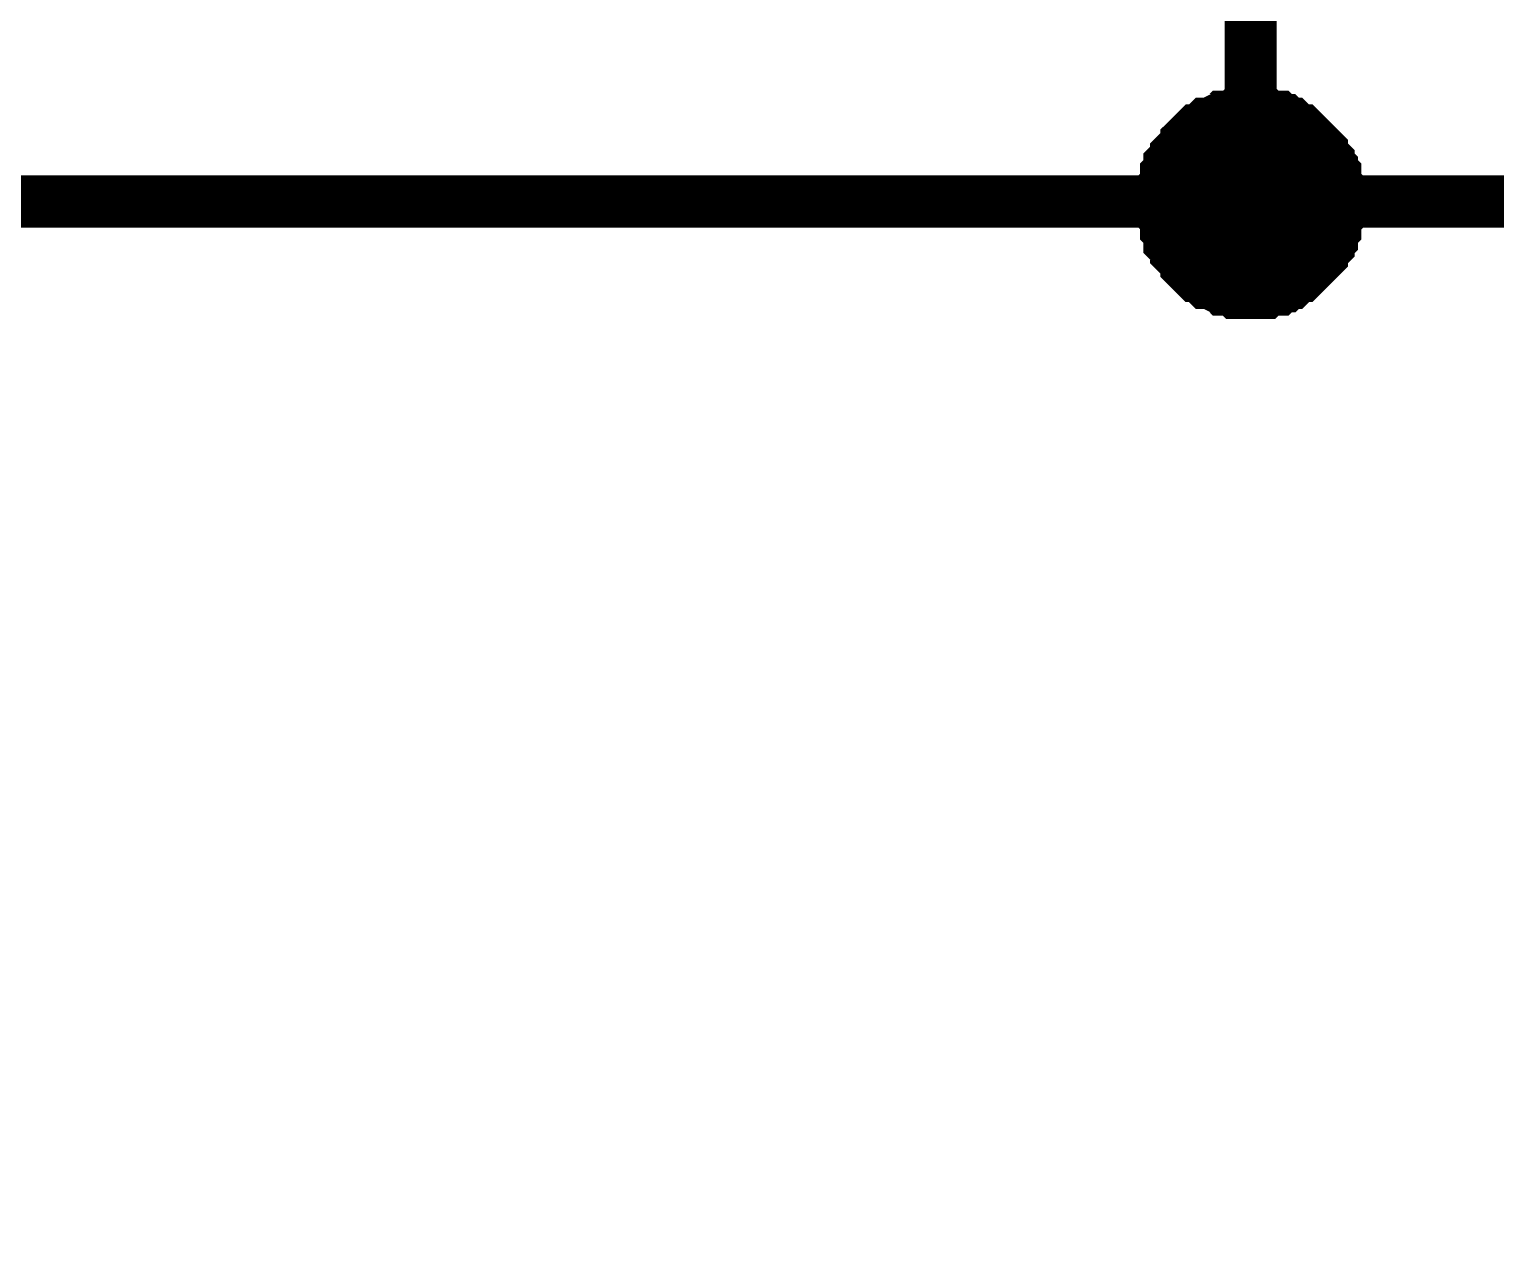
# Model space of a CAD drawing. Header units: millimetres. Extents: x 0 to 567, y 0 to 399.
# Drawn here: x 60.56 to 68.98, y 136.56 to 143.49 of the extents above; entities that cross this region are included whole.
import ezdxf

# ---------------------------------------------------------------- set-up
doc = ezdxf.new("R2010")
doc.units = ezdxf.units.MM
doc.layers.add('Sheet', color=255, linetype='Continuous')

msp = doc.modelspace()

# ---------------------------------------------------------------- linework, layer by layer
at = {"layer": 'Sheet'}
for points, const_width in [([(85.0603, 172.4817), (85.0603, 167.4814), (67.5736, 167.4814), (67.5736, 142.4993)], 0.2997), ([(67.0679, 142.4993), (67.0679, 142.5187), (67.0679, 142.5576), (67.0679, 142.5771), (67.0873, 142.5965), (67.0873, 142.616), (67.0873, 142.6549), (67.1068, 142.6744), (67.1068, 142.6938), (67.1068, 142.7133), (67.1262, 142.7327), (67.1457, 142.7522), (67.1457, 142.7716), (67.1651, 142.7911), (67.1846, 142.8106), (67.204, 142.83), (67.204, 142.8495), (67.2235, 142.8689), (67.2429, 142.8884), (67.2624, 142.9078), (67.2818, 142.9078), (67.3013, 142.9273), (67.3207, 142.9468), (67.3402, 142.9468), (67.3791, 142.9662), (67.3985, 142.9662), (67.418, 142.9857), (67.4374, 142.9857), (67.4763, 142.9857), (67.4958, 143.0051), (67.5152, 143.0051), (67.5541, 143.0051), (67.5736, 143.0051)], 0.2997), ([(67.0679, 142.4993), (67.0679, 142.5187), (67.0679, 142.5576), (67.0679, 142.5771), (67.0873, 142.5965), (67.0873, 142.616), (67.0873, 142.6549), (67.1068, 142.6744), (67.1068, 142.6938), (67.1068, 142.7133), (67.1262, 142.7327), (67.1457, 142.7522), (67.1457, 142.7716), (67.1651, 142.7911), (67.1846, 142.8106), (67.204, 142.83), (67.204, 142.8495), (67.2235, 142.8689), (67.2429, 142.8884), (67.2624, 142.9078), (67.2818, 142.9078), (67.3013, 142.9273), (67.3207, 142.9468), (67.3402, 142.9468), (67.3791, 142.9662), (67.3985, 142.9662), (67.418, 142.9857), (67.4374, 142.9857), (67.4763, 142.9857), (67.4958, 143.0051), (67.5152, 143.0051), (67.5541, 143.0051), (67.5736, 143.0051)], 0.2997), ([(67.0679, 142.4993), (67.0679, 142.5187), (67.0679, 142.5576), (67.0679, 142.5771), (67.0873, 142.5965), (67.0873, 142.616), (67.0873, 142.6549), (67.1068, 142.6744), (67.1068, 142.6938), (67.1068, 142.7133), (67.1262, 142.7327), (67.1457, 142.7522), (67.1457, 142.7716), (67.1651, 142.7911), (67.1846, 142.8106), (67.204, 142.83), (67.204, 142.8495), (67.2235, 142.8689), (67.2429, 142.8884), (67.2624, 142.9078), (67.2818, 142.9078), (67.3013, 142.9273), (67.3207, 142.9468), (67.3402, 142.9468), (67.3791, 142.9662), (67.3985, 142.9662), (67.418, 142.9857), (67.4374, 142.9857), (67.4763, 142.9857), (67.4958, 143.0051), (67.5152, 143.0051), (67.5541, 143.0051), (67.5736, 143.0051)], 0.2997), ([(67.0679, 142.4993), (67.0679, 142.5187), (67.0679, 142.5576), (67.0679, 142.5771), (67.0873, 142.5965), (67.0873, 142.616), (67.0873, 142.6549), (67.1068, 142.6744), (67.1068, 142.6938), (67.1068, 142.7133), (67.1262, 142.7327), (67.1457, 142.7522), (67.1457, 142.7716), (67.1651, 142.7911), (67.1846, 142.8106), (67.204, 142.83), (67.204, 142.8495), (67.2235, 142.8689), (67.2429, 142.8884), (67.2624, 142.9078), (67.2818, 142.9078), (67.3013, 142.9273), (67.3207, 142.9468), (67.3402, 142.9468), (67.3791, 142.9662), (67.3985, 142.9662), (67.418, 142.9857), (67.4374, 142.9857), (67.4763, 142.9857), (67.4958, 143.0051), (67.5152, 143.0051), (67.5541, 143.0051), (67.5736, 143.0051)], 0.2997), ([(67.5736, 143.0051), (67.5736, 143.0051)], 0.2997), ([(67.5736, 143.0051), (67.593, 143.0051), (67.6319, 143.0051), (67.6514, 143.0051), (67.6709, 142.9857), (67.6903, 142.9857), (67.7292, 142.9857), (67.7487, 142.9662), (67.7681, 142.9662), (67.7876, 142.9468), (67.807, 142.9468), (67.8265, 142.9273), (67.8459, 142.9078), (67.8654, 142.9078), (67.8848, 142.8884), (67.9043, 142.8689), (67.9237, 142.8495), (67.9432, 142.83), (67.9626, 142.8106), (67.9821, 142.7911), (67.9821, 142.7716), (68.0015, 142.7522), (68.021, 142.7327), (68.021, 142.7133), (68.0404, 142.6938), (68.0404, 142.6744), (68.0599, 142.6549), (68.0599, 142.616), (68.0599, 142.5965), (68.0793, 142.5771), (68.0793, 142.5576), (68.0793, 142.5187), (68.0793, 142.4993)], 0.2997), ([(67.5736, 143.0051), (67.5736, 143.0051)], 0.2997), ([(67.5736, 143.0051), (67.593, 143.0051), (67.6319, 143.0051), (67.6514, 143.0051), (67.6709, 142.9857), (67.6903, 142.9857), (67.7292, 142.9857), (67.7487, 142.9662), (67.7681, 142.9662), (67.7876, 142.9468), (67.807, 142.9468), (67.8265, 142.9273), (67.8459, 142.9078), (67.8654, 142.9078), (67.8848, 142.8884), (67.9043, 142.8689), (67.9237, 142.8495), (67.9432, 142.83), (67.9626, 142.8106), (67.9821, 142.7911), (67.9821, 142.7716), (68.0015, 142.7522), (68.021, 142.7327), (68.021, 142.7133), (68.0404, 142.6938), (68.0404, 142.6744), (68.0599, 142.6549), (68.0599, 142.616), (68.0599, 142.5965), (68.0793, 142.5771), (68.0793, 142.5576), (68.0793, 142.5187), (68.0793, 142.4993)], 0.2997), ([(67.5736, 143.0051), (67.5736, 143.0051)], 0.2997), ([(67.5736, 143.0051), (67.593, 143.0051), (67.6319, 143.0051), (67.6514, 143.0051), (67.6709, 142.9857), (67.6903, 142.9857), (67.7292, 142.9857), (67.7487, 142.9662), (67.7681, 142.9662), (67.7876, 142.9468), (67.807, 142.9468), (67.8265, 142.9273), (67.8459, 142.9078), (67.8654, 142.9078), (67.8848, 142.8884), (67.9043, 142.8689), (67.9237, 142.8495), (67.9432, 142.83), (67.9626, 142.8106), (67.9821, 142.7911), (67.9821, 142.7716), (68.0015, 142.7522), (68.021, 142.7327), (68.021, 142.7133), (68.0404, 142.6938), (68.0404, 142.6744), (68.0599, 142.6549), (68.0599, 142.616), (68.0599, 142.5965), (68.0793, 142.5771), (68.0793, 142.5576), (68.0793, 142.5187), (68.0793, 142.4993)], 0.2997), ([(67.5736, 143.0051), (67.5736, 143.0051)], 0.2997), ([(67.5736, 143.0051), (67.593, 143.0051), (67.6319, 143.0051), (67.6514, 143.0051), (67.6709, 142.9857), (67.6903, 142.9857), (67.7292, 142.9857), (67.7487, 142.9662), (67.7681, 142.9662), (67.7876, 142.9468), (67.807, 142.9468), (67.8265, 142.9273), (67.8459, 142.9078), (67.8654, 142.9078), (67.8848, 142.8884), (67.9043, 142.8689), (67.9237, 142.8495), (67.9432, 142.83), (67.9626, 142.8106), (67.9821, 142.7911), (67.9821, 142.7716), (68.0015, 142.7522), (68.021, 142.7327), (68.021, 142.7133), (68.0404, 142.6938), (68.0404, 142.6744), (68.0599, 142.6549), (68.0599, 142.616), (68.0599, 142.5965), (68.0793, 142.5771), (68.0793, 142.5576), (68.0793, 142.5187), (68.0793, 142.4993)], 0.2997), ([(67.0679, 142.4993), (67.0679, 142.5187), (67.0679, 142.5576), (67.0679, 142.5771), (67.0873, 142.5965), (67.0873, 142.616), (67.0873, 142.6549), (67.1068, 142.6744), (67.1068, 142.6938), (67.1068, 142.7133), (67.1262, 142.7327), (67.1457, 142.7522), (67.1457, 142.7716), (67.1651, 142.7911), (67.1846, 142.8106), (67.204, 142.83), (67.204, 142.8495), (67.2235, 142.8689), (67.2429, 142.8884), (67.2624, 142.9078), (67.2818, 142.9078), (67.3013, 142.9273), (67.3207, 142.9468), (67.3402, 142.9468), (67.3791, 142.9662), (67.3985, 142.9662), (67.418, 142.9857), (67.4374, 142.9857), (67.4763, 142.9857), (67.4958, 143.0051), (67.5152, 143.0051), (67.5541, 143.0051), (67.5736, 143.0051)], 0.0991), ([(67.0679, 142.4993), (67.0679, 142.5187), (67.0679, 142.5576), (67.0679, 142.5771), (67.0873, 142.5965), (67.0873, 142.616), (67.0873, 142.6549), (67.1068, 142.6744), (67.1068, 142.6938), (67.1068, 142.7133), (67.1262, 142.7327), (67.1457, 142.7522), (67.1457, 142.7716), (67.1651, 142.7911), (67.1846, 142.8106), (67.204, 142.83), (67.204, 142.8495), (67.2235, 142.8689), (67.2429, 142.8884), (67.2624, 142.9078), (67.2818, 142.9078), (67.3013, 142.9273), (67.3207, 142.9468), (67.3402, 142.9468), (67.3791, 142.9662), (67.3985, 142.9662), (67.418, 142.9857), (67.4374, 142.9857), (67.4763, 142.9857), (67.4958, 143.0051), (67.5152, 143.0051), (67.5541, 143.0051), (67.5736, 143.0051)], 0.0991), ([(67.0679, 142.4993), (67.0679, 142.5187), (67.0679, 142.5576), (67.0679, 142.5771), (67.0873, 142.5965), (67.0873, 142.616), (67.0873, 142.6549), (67.1068, 142.6744), (67.1068, 142.6938), (67.1068, 142.7133), (67.1262, 142.7327), (67.1457, 142.7522), (67.1457, 142.7716), (67.1651, 142.7911), (67.1846, 142.8106), (67.204, 142.83), (67.204, 142.8495), (67.2235, 142.8689), (67.2429, 142.8884), (67.2624, 142.9078), (67.2818, 142.9078), (67.3013, 142.9273), (67.3207, 142.9468), (67.3402, 142.9468), (67.3791, 142.9662), (67.3985, 142.9662), (67.418, 142.9857), (67.4374, 142.9857), (67.4763, 142.9857), (67.4958, 143.0051), (67.5152, 143.0051), (67.5541, 143.0051), (67.5736, 143.0051)], 0.0991), ([(67.0679, 142.4993), (67.0679, 142.5187), (67.0679, 142.5576), (67.0679, 142.5771), (67.0873, 142.5965), (67.0873, 142.616), (67.0873, 142.6549), (67.1068, 142.6744), (67.1068, 142.6938), (67.1068, 142.7133), (67.1262, 142.7327), (67.1457, 142.7522), (67.1457, 142.7716), (67.1651, 142.7911), (67.1846, 142.8106), (67.204, 142.83), (67.204, 142.8495), (67.2235, 142.8689), (67.2429, 142.8884), (67.2624, 142.9078), (67.2818, 142.9078), (67.3013, 142.9273), (67.3207, 142.9468), (67.3402, 142.9468), (67.3791, 142.9662), (67.3985, 142.9662), (67.418, 142.9857), (67.4374, 142.9857), (67.4763, 142.9857), (67.4958, 143.0051), (67.5152, 143.0051), (67.5541, 143.0051), (67.5736, 143.0051)], 0.0991), ([(67.5736, 143.0051), (67.5736, 143.0051)], 0.0991), ([(67.5736, 143.0051), (67.593, 143.0051), (67.6319, 143.0051), (67.6514, 143.0051), (67.6709, 142.9857), (67.6903, 142.9857), (67.7292, 142.9857), (67.7487, 142.9662), (67.7681, 142.9662), (67.7876, 142.9468), (67.807, 142.9468), (67.8265, 142.9273), (67.8459, 142.9078), (67.8654, 142.9078), (67.8848, 142.8884), (67.9043, 142.8689), (67.9237, 142.8495), (67.9432, 142.83), (67.9626, 142.8106), (67.9821, 142.7911), (67.9821, 142.7716), (68.0015, 142.7522), (68.021, 142.7327), (68.021, 142.7133), (68.0404, 142.6938), (68.0404, 142.6744), (68.0599, 142.6549), (68.0599, 142.616), (68.0599, 142.5965), (68.0793, 142.5771), (68.0793, 142.5576), (68.0793, 142.5187), (68.0793, 142.4993)], 0.0991), ([(67.5736, 143.0051), (67.5736, 143.0051)], 0.0991), ([(67.5736, 143.0051), (67.593, 143.0051), (67.6319, 143.0051), (67.6514, 143.0051), (67.6709, 142.9857), (67.6903, 142.9857), (67.7292, 142.9857), (67.7487, 142.9662), (67.7681, 142.9662), (67.7876, 142.9468), (67.807, 142.9468), (67.8265, 142.9273), (67.8459, 142.9078), (67.8654, 142.9078), (67.8848, 142.8884), (67.9043, 142.8689), (67.9237, 142.8495), (67.9432, 142.83), (67.9626, 142.8106), (67.9821, 142.7911), (67.9821, 142.7716), (68.0015, 142.7522), (68.021, 142.7327), (68.021, 142.7133), (68.0404, 142.6938), (68.0404, 142.6744), (68.0599, 142.6549), (68.0599, 142.616), (68.0599, 142.5965), (68.0793, 142.5771), (68.0793, 142.5576), (68.0793, 142.5187), (68.0793, 142.4993)], 0.0991), ([(67.5736, 143.0051), (67.5736, 143.0051)], 0.0991), ([(67.5736, 143.0051), (67.593, 143.0051), (67.6319, 143.0051), (67.6514, 143.0051), (67.6709, 142.9857), (67.6903, 142.9857), (67.7292, 142.9857), (67.7487, 142.9662), (67.7681, 142.9662), (67.7876, 142.9468), (67.807, 142.9468), (67.8265, 142.9273), (67.8459, 142.9078), (67.8654, 142.9078), (67.8848, 142.8884), (67.9043, 142.8689), (67.9237, 142.8495), (67.9432, 142.83), (67.9626, 142.8106), (67.9821, 142.7911), (67.9821, 142.7716), (68.0015, 142.7522), (68.021, 142.7327), (68.021, 142.7133), (68.0404, 142.6938), (68.0404, 142.6744), (68.0599, 142.6549), (68.0599, 142.616), (68.0599, 142.5965), (68.0793, 142.5771), (68.0793, 142.5576), (68.0793, 142.5187), (68.0793, 142.4993)], 0.0991), ([(67.5736, 143.0051), (67.5736, 143.0051)], 0.0991), ([(67.5736, 143.0051), (67.593, 143.0051), (67.6319, 143.0051), (67.6514, 143.0051), (67.6709, 142.9857), (67.6903, 142.9857), (67.7292, 142.9857), (67.7487, 142.9662), (67.7681, 142.9662), (67.7876, 142.9468), (67.807, 142.9468), (67.8265, 142.9273), (67.8459, 142.9078), (67.8654, 142.9078), (67.8848, 142.8884), (67.9043, 142.8689), (67.9237, 142.8495), (67.9432, 142.83), (67.9626, 142.8106), (67.9821, 142.7911), (67.9821, 142.7716), (68.0015, 142.7522), (68.021, 142.7327), (68.021, 142.7133), (68.0404, 142.6938), (68.0404, 142.6744), (68.0599, 142.6549), (68.0599, 142.616), (68.0599, 142.5965), (68.0793, 142.5771), (68.0793, 142.5576), (68.0793, 142.5187), (68.0793, 142.4993)], 0.0991), ([(57.5757, 142.4993), (62.5746, 142.4993)], 0.2997), ([(62.5746, 142.4993), (67.5736, 142.4993), (70.0634, 142.4993), (70.0634, 137.4989), (70.0634, 132.4986), (85.0603, 132.4986)], 0.2997), ([(67.5736, 141.9739), (67.5541, 141.9739), (67.5152, 141.9739), (67.4958, 141.9739), (67.4763, 141.9934), (67.4374, 141.9934), (67.418, 141.9934), (67.3985, 142.0128), (67.3791, 142.0128), (67.3402, 142.0323), (67.3207, 142.0323), (67.3013, 142.0518), (67.2818, 142.0712), (67.2624, 142.0712), (67.2429, 142.0907), (67.2235, 142.1101), (67.204, 142.1296), (67.204, 142.149), (67.1846, 142.1685), (67.1651, 142.188), (67.1457, 142.2074), (67.1457, 142.2269), (67.1262, 142.2463), (67.1068, 142.2658), (67.1068, 142.2852), (67.1068, 142.3241), (67.0873, 142.3436), (67.0873, 142.3631), (67.0873, 142.402), (67.0679, 142.4214), (67.0679, 142.4409), (67.0679, 142.4798), (67.0679, 142.4993)], 0.2997), ([(67.0679, 142.4993), (67.0679, 142.4993)], 0.2997), ([(67.5736, 141.9739), (67.5541, 141.9739), (67.5152, 141.9739), (67.4958, 141.9739), (67.4763, 141.9934), (67.4374, 141.9934), (67.418, 141.9934), (67.3985, 142.0128), (67.3791, 142.0128), (67.3402, 142.0323), (67.3207, 142.0323), (67.3013, 142.0518), (67.2818, 142.0712), (67.2624, 142.0712), (67.2429, 142.0907), (67.2235, 142.1101), (67.204, 142.1296), (67.204, 142.149), (67.1846, 142.1685), (67.1651, 142.188), (67.1457, 142.2074), (67.1457, 142.2269), (67.1262, 142.2463), (67.1068, 142.2658), (67.1068, 142.2852), (67.1068, 142.3241), (67.0873, 142.3436), (67.0873, 142.3631), (67.0873, 142.402), (67.0679, 142.4214), (67.0679, 142.4409), (67.0679, 142.4798), (67.0679, 142.4993)], 0.2997), ([(67.0679, 142.4993), (67.0679, 142.4993)], 0.2997), ([(67.5736, 141.9739), (67.5541, 141.9739), (67.5152, 141.9739), (67.4958, 141.9739), (67.4763, 141.9934), (67.4374, 141.9934), (67.418, 141.9934), (67.3985, 142.0128), (67.3791, 142.0128), (67.3402, 142.0323), (67.3207, 142.0323), (67.3013, 142.0518), (67.2818, 142.0712), (67.2624, 142.0712), (67.2429, 142.0907), (67.2235, 142.1101), (67.204, 142.1296), (67.204, 142.149), (67.1846, 142.1685), (67.1651, 142.188), (67.1457, 142.2074), (67.1457, 142.2269), (67.1262, 142.2463), (67.1068, 142.2658), (67.1068, 142.2852), (67.1068, 142.3241), (67.0873, 142.3436), (67.0873, 142.3631), (67.0873, 142.402), (67.0679, 142.4214), (67.0679, 142.4409), (67.0679, 142.4798), (67.0679, 142.4993)], 0.2997), ([(67.0679, 142.4993), (67.0679, 142.4993)], 0.2997), ([(67.5736, 141.9739), (67.5541, 141.9739), (67.5152, 141.9739), (67.4958, 141.9739), (67.4763, 141.9934), (67.4374, 141.9934), (67.418, 141.9934), (67.3985, 142.0128), (67.3791, 142.0128), (67.3402, 142.0323), (67.3207, 142.0323), (67.3013, 142.0518), (67.2818, 142.0712), (67.2624, 142.0712), (67.2429, 142.0907), (67.2235, 142.1101), (67.204, 142.1296), (67.204, 142.149), (67.1846, 142.1685), (67.1651, 142.188), (67.1457, 142.2074), (67.1457, 142.2269), (67.1262, 142.2463), (67.1068, 142.2658), (67.1068, 142.2852), (67.1068, 142.3241), (67.0873, 142.3436), (67.0873, 142.3631), (67.0873, 142.402), (67.0679, 142.4214), (67.0679, 142.4409), (67.0679, 142.4798), (67.0679, 142.4993)], 0.2997), ([(67.0679, 142.4993), (67.0679, 142.4993)], 0.2997), ([(68.0793, 142.4993), (68.0793, 142.4798), (68.0793, 142.4409), (68.0793, 142.4214), (68.0599, 142.402), (68.0599, 142.3631), (68.0599, 142.3436), (68.0404, 142.3241), (68.0404, 142.2852), (68.021, 142.2658), (68.021, 142.2463), (68.0015, 142.2269), (67.9821, 142.2074), (67.9821, 142.188), (67.9626, 142.1685), (67.9432, 142.149), (67.9237, 142.1296), (67.9043, 142.1101), (67.8848, 142.0907), (67.8654, 142.0712), (67.8459, 142.0712), (67.8265, 142.0518), (67.807, 142.0323), (67.7876, 142.0323), (67.7681, 142.0128), (67.7487, 142.0128), (67.7292, 141.9934), (67.6903, 141.9934), (67.6709, 141.9934), (67.6514, 141.9739), (67.6319, 141.9739), (67.593, 141.9739), (67.5736, 141.9739)], 0.2997), ([(68.0793, 142.4993), (68.0793, 142.4798), (68.0793, 142.4409), (68.0793, 142.4214), (68.0599, 142.402), (68.0599, 142.3631), (68.0599, 142.3436), (68.0404, 142.3241), (68.0404, 142.2852), (68.021, 142.2658), (68.021, 142.2463), (68.0015, 142.2269), (67.9821, 142.2074), (67.9821, 142.188), (67.9626, 142.1685), (67.9432, 142.149), (67.9237, 142.1296), (67.9043, 142.1101), (67.8848, 142.0907), (67.8654, 142.0712), (67.8459, 142.0712), (67.8265, 142.0518), (67.807, 142.0323), (67.7876, 142.0323), (67.7681, 142.0128), (67.7487, 142.0128), (67.7292, 141.9934), (67.6903, 141.9934), (67.6709, 141.9934), (67.6514, 141.9739), (67.6319, 141.9739), (67.593, 141.9739), (67.5736, 141.9739)], 0.2997), ([(68.0793, 142.4993), (68.0793, 142.4798), (68.0793, 142.4409), (68.0793, 142.4214), (68.0599, 142.402), (68.0599, 142.3631), (68.0599, 142.3436), (68.0404, 142.3241), (68.0404, 142.2852), (68.021, 142.2658), (68.021, 142.2463), (68.0015, 142.2269), (67.9821, 142.2074), (67.9821, 142.188), (67.9626, 142.1685), (67.9432, 142.149), (67.9237, 142.1296), (67.9043, 142.1101), (67.8848, 142.0907), (67.8654, 142.0712), (67.8459, 142.0712), (67.8265, 142.0518), (67.807, 142.0323), (67.7876, 142.0323), (67.7681, 142.0128), (67.7487, 142.0128), (67.7292, 141.9934), (67.6903, 141.9934), (67.6709, 141.9934), (67.6514, 141.9739), (67.6319, 141.9739), (67.593, 141.9739), (67.5736, 141.9739)], 0.2997), ([(68.0793, 142.4993), (68.0793, 142.4798), (68.0793, 142.4409), (68.0793, 142.4214), (68.0599, 142.402), (68.0599, 142.3631), (68.0599, 142.3436), (68.0404, 142.3241), (68.0404, 142.2852), (68.021, 142.2658), (68.021, 142.2463), (68.0015, 142.2269), (67.9821, 142.2074), (67.9821, 142.188), (67.9626, 142.1685), (67.9432, 142.149), (67.9237, 142.1296), (67.9043, 142.1101), (67.8848, 142.0907), (67.8654, 142.0712), (67.8459, 142.0712), (67.8265, 142.0518), (67.807, 142.0323), (67.7876, 142.0323), (67.7681, 142.0128), (67.7487, 142.0128), (67.7292, 141.9934), (67.6903, 141.9934), (67.6709, 141.9934), (67.6514, 141.9739), (67.6319, 141.9739), (67.593, 141.9739), (67.5736, 141.9739)], 0.2997), ([(68.0793, 142.4993), (68.0793, 142.4993), (68.0793, 142.4993), (68.0793, 142.4993), (68.0793, 142.4993), (68.0793, 142.4993), (68.0793, 142.4993), (68.0793, 142.4993), (68.0793, 142.4993), (68.0793, 142.4993), (68.0793, 142.4993), (68.0793, 142.4993), (68.0793, 142.4993), (68.0793, 142.4993), (68.0793, 142.4993), (68.0793, 142.4993), (68.0793, 142.4993), (68.0793, 142.4993), (68.0793, 142.4993), (68.0793, 142.4993), (68.0793, 142.4993), (68.0793, 142.4993), (68.0793, 142.4993), (68.0793, 142.4993), (68.0793, 142.4993), (68.0793, 142.4993), (68.0793, 142.4993), (68.0793, 142.4993), (68.0793, 142.4993), (68.0793, 142.4993), (68.0793, 142.4993), (68.0793, 142.4993), (68.0793, 142.4993)], 0.2997), ([(68.0793, 142.4993), (68.0793, 142.4993)], 0.2997), ([(68.0793, 142.4993), (68.0793, 142.4993), (68.0793, 142.4993), (68.0793, 142.4993), (68.0793, 142.4993), (68.0793, 142.4993), (68.0793, 142.4993), (68.0793, 142.4993), (68.0793, 142.4993), (68.0793, 142.4993), (68.0793, 142.4993), (68.0793, 142.4993), (68.0793, 142.4993), (68.0793, 142.4993), (68.0793, 142.4993), (68.0793, 142.4993), (68.0793, 142.4993), (68.0793, 142.4993), (68.0793, 142.4993), (68.0793, 142.4993), (68.0793, 142.4993), (68.0793, 142.4993), (68.0793, 142.4993), (68.0793, 142.4993), (68.0793, 142.4993), (68.0793, 142.4993), (68.0793, 142.4993), (68.0793, 142.4993), (68.0793, 142.4993), (68.0793, 142.4993), (68.0793, 142.4993), (68.0793, 142.4993), (68.0793, 142.4993)], 0.2997), ([(68.0793, 142.4993), (68.0793, 142.4993)], 0.2997), ([(68.0793, 142.4993), (68.0793, 142.4993), (68.0793, 142.4993), (68.0793, 142.4993), (68.0793, 142.4993), (68.0793, 142.4993), (68.0793, 142.4993), (68.0793, 142.4993), (68.0793, 142.4993), (68.0793, 142.4993), (68.0793, 142.4993), (68.0793, 142.4993), (68.0793, 142.4993), (68.0793, 142.4993), (68.0793, 142.4993), (68.0793, 142.4993), (68.0793, 142.4993), (68.0793, 142.4993), (68.0793, 142.4993), (68.0793, 142.4993), (68.0793, 142.4993), (68.0793, 142.4993), (68.0793, 142.4993), (68.0793, 142.4993), (68.0793, 142.4993), (68.0793, 142.4993), (68.0793, 142.4993), (68.0793, 142.4993), (68.0793, 142.4993), (68.0793, 142.4993), (68.0793, 142.4993), (68.0793, 142.4993), (68.0793, 142.4993)], 0.2997), ([(68.0793, 142.4993), (68.0793, 142.4993)], 0.2997), ([(68.0793, 142.4993), (68.0793, 142.4993), (68.0793, 142.4993), (68.0793, 142.4993), (68.0793, 142.4993), (68.0793, 142.4993), (68.0793, 142.4993), (68.0793, 142.4993), (68.0793, 142.4993), (68.0793, 142.4993), (68.0793, 142.4993), (68.0793, 142.4993), (68.0793, 142.4993), (68.0793, 142.4993), (68.0793, 142.4993), (68.0793, 142.4993), (68.0793, 142.4993), (68.0793, 142.4993), (68.0793, 142.4993), (68.0793, 142.4993), (68.0793, 142.4993), (68.0793, 142.4993), (68.0793, 142.4993), (68.0793, 142.4993), (68.0793, 142.4993), (68.0793, 142.4993), (68.0793, 142.4993), (68.0793, 142.4993), (68.0793, 142.4993), (68.0793, 142.4993), (68.0793, 142.4993), (68.0793, 142.4993), (68.0793, 142.4993)], 0.2997), ([(68.0793, 142.4993), (68.0793, 142.4993)], 0.2997), ([(67.5736, 141.9739), (67.5541, 141.9739), (67.5152, 141.9739), (67.4958, 141.9739), (67.4763, 141.9934), (67.4374, 141.9934), (67.418, 141.9934), (67.3985, 142.0128), (67.3791, 142.0128), (67.3402, 142.0323), (67.3207, 142.0323), (67.3013, 142.0518), (67.2818, 142.0712), (67.2624, 142.0712), (67.2429, 142.0907), (67.2235, 142.1101), (67.204, 142.1296), (67.204, 142.149), (67.1846, 142.1685), (67.1651, 142.188), (67.1457, 142.2074), (67.1457, 142.2269), (67.1262, 142.2463), (67.1068, 142.2658), (67.1068, 142.2852), (67.1068, 142.3241), (67.0873, 142.3436), (67.0873, 142.3631), (67.0873, 142.402), (67.0679, 142.4214), (67.0679, 142.4409), (67.0679, 142.4798), (67.0679, 142.4993)], 0.0991), ([(67.0679, 142.4993), (67.0679, 142.4993)], 0.0991), ([(67.5736, 141.9739), (67.5541, 141.9739), (67.5152, 141.9739), (67.4958, 141.9739), (67.4763, 141.9934), (67.4374, 141.9934), (67.418, 141.9934), (67.3985, 142.0128), (67.3791, 142.0128), (67.3402, 142.0323), (67.3207, 142.0323), (67.3013, 142.0518), (67.2818, 142.0712), (67.2624, 142.0712), (67.2429, 142.0907), (67.2235, 142.1101), (67.204, 142.1296), (67.204, 142.149), (67.1846, 142.1685), (67.1651, 142.188), (67.1457, 142.2074), (67.1457, 142.2269), (67.1262, 142.2463), (67.1068, 142.2658), (67.1068, 142.2852), (67.1068, 142.3241), (67.0873, 142.3436), (67.0873, 142.3631), (67.0873, 142.402), (67.0679, 142.4214), (67.0679, 142.4409), (67.0679, 142.4798), (67.0679, 142.4993)], 0.0991), ([(67.0679, 142.4993), (67.0679, 142.4993)], 0.0991), ([(67.5736, 141.9739), (67.5541, 141.9739), (67.5152, 141.9739), (67.4958, 141.9739), (67.4763, 141.9934), (67.4374, 141.9934), (67.418, 141.9934), (67.3985, 142.0128), (67.3791, 142.0128), (67.3402, 142.0323), (67.3207, 142.0323), (67.3013, 142.0518), (67.2818, 142.0712), (67.2624, 142.0712), (67.2429, 142.0907), (67.2235, 142.1101), (67.204, 142.1296), (67.204, 142.149), (67.1846, 142.1685), (67.1651, 142.188), (67.1457, 142.2074), (67.1457, 142.2269), (67.1262, 142.2463), (67.1068, 142.2658), (67.1068, 142.2852), (67.1068, 142.3241), (67.0873, 142.3436), (67.0873, 142.3631), (67.0873, 142.402), (67.0679, 142.4214), (67.0679, 142.4409), (67.0679, 142.4798), (67.0679, 142.4993)], 0.0991), ([(67.0679, 142.4993), (67.0679, 142.4993)], 0.0991), ([(67.5736, 141.9739), (67.5541, 141.9739), (67.5152, 141.9739), (67.4958, 141.9739), (67.4763, 141.9934), (67.4374, 141.9934), (67.418, 141.9934), (67.3985, 142.0128), (67.3791, 142.0128), (67.3402, 142.0323), (67.3207, 142.0323), (67.3013, 142.0518), (67.2818, 142.0712), (67.2624, 142.0712), (67.2429, 142.0907), (67.2235, 142.1101), (67.204, 142.1296), (67.204, 142.149), (67.1846, 142.1685), (67.1651, 142.188), (67.1457, 142.2074), (67.1457, 142.2269), (67.1262, 142.2463), (67.1068, 142.2658), (67.1068, 142.2852), (67.1068, 142.3241), (67.0873, 142.3436), (67.0873, 142.3631), (67.0873, 142.402), (67.0679, 142.4214), (67.0679, 142.4409), (67.0679, 142.4798), (67.0679, 142.4993)], 0.0991), ([(67.0679, 142.4993), (67.0679, 142.4993)], 0.0991), ([(68.0793, 142.4993), (68.0793, 142.4798), (68.0793, 142.4409), (68.0793, 142.4214), (68.0599, 142.402), (68.0599, 142.3631), (68.0599, 142.3436), (68.0404, 142.3241), (68.0404, 142.2852), (68.021, 142.2658), (68.021, 142.2463), (68.0015, 142.2269), (67.9821, 142.2074), (67.9821, 142.188), (67.9626, 142.1685), (67.9432, 142.149), (67.9237, 142.1296), (67.9043, 142.1101), (67.8848, 142.0907), (67.8654, 142.0712), (67.8459, 142.0712), (67.8265, 142.0518), (67.807, 142.0323), (67.7876, 142.0323), (67.7681, 142.0128), (67.7487, 142.0128), (67.7292, 141.9934), (67.6903, 141.9934), (67.6709, 141.9934), (67.6514, 141.9739), (67.6319, 141.9739), (67.593, 141.9739), (67.5736, 141.9739)], 0.0991), ([(68.0793, 142.4993), (68.0793, 142.4798), (68.0793, 142.4409), (68.0793, 142.4214), (68.0599, 142.402), (68.0599, 142.3631), (68.0599, 142.3436), (68.0404, 142.3241), (68.0404, 142.2852), (68.021, 142.2658), (68.021, 142.2463), (68.0015, 142.2269), (67.9821, 142.2074), (67.9821, 142.188), (67.9626, 142.1685), (67.9432, 142.149), (67.9237, 142.1296), (67.9043, 142.1101), (67.8848, 142.0907), (67.8654, 142.0712), (67.8459, 142.0712), (67.8265, 142.0518), (67.807, 142.0323), (67.7876, 142.0323), (67.7681, 142.0128), (67.7487, 142.0128), (67.7292, 141.9934), (67.6903, 141.9934), (67.6709, 141.9934), (67.6514, 141.9739), (67.6319, 141.9739), (67.593, 141.9739), (67.5736, 141.9739)], 0.0991), ([(68.0793, 142.4993), (68.0793, 142.4798), (68.0793, 142.4409), (68.0793, 142.4214), (68.0599, 142.402), (68.0599, 142.3631), (68.0599, 142.3436), (68.0404, 142.3241), (68.0404, 142.2852), (68.021, 142.2658), (68.021, 142.2463), (68.0015, 142.2269), (67.9821, 142.2074), (67.9821, 142.188), (67.9626, 142.1685), (67.9432, 142.149), (67.9237, 142.1296), (67.9043, 142.1101), (67.8848, 142.0907), (67.8654, 142.0712), (67.8459, 142.0712), (67.8265, 142.0518), (67.807, 142.0323), (67.7876, 142.0323), (67.7681, 142.0128), (67.7487, 142.0128), (67.7292, 141.9934), (67.6903, 141.9934), (67.6709, 141.9934), (67.6514, 141.9739), (67.6319, 141.9739), (67.593, 141.9739), (67.5736, 141.9739)], 0.0991), ([(68.0793, 142.4993), (68.0793, 142.4798), (68.0793, 142.4409), (68.0793, 142.4214), (68.0599, 142.402), (68.0599, 142.3631), (68.0599, 142.3436), (68.0404, 142.3241), (68.0404, 142.2852), (68.021, 142.2658), (68.021, 142.2463), (68.0015, 142.2269), (67.9821, 142.2074), (67.9821, 142.188), (67.9626, 142.1685), (67.9432, 142.149), (67.9237, 142.1296), (67.9043, 142.1101), (67.8848, 142.0907), (67.8654, 142.0712), (67.8459, 142.0712), (67.8265, 142.0518), (67.807, 142.0323), (67.7876, 142.0323), (67.7681, 142.0128), (67.7487, 142.0128), (67.7292, 141.9934), (67.6903, 141.9934), (67.6709, 141.9934), (67.6514, 141.9739), (67.6319, 141.9739), (67.593, 141.9739), (67.5736, 141.9739)], 0.0991), ([(68.0793, 142.4993), (68.0793, 142.4993), (68.0793, 142.4993), (68.0793, 142.4993), (68.0793, 142.4993), (68.0793, 142.4993), (68.0793, 142.4993), (68.0793, 142.4993), (68.0793, 142.4993), (68.0793, 142.4993), (68.0793, 142.4993), (68.0793, 142.4993), (68.0793, 142.4993), (68.0793, 142.4993), (68.0793, 142.4993), (68.0793, 142.4993), (68.0793, 142.4993), (68.0793, 142.4993), (68.0793, 142.4993), (68.0793, 142.4993), (68.0793, 142.4993), (68.0793, 142.4993), (68.0793, 142.4993), (68.0793, 142.4993), (68.0793, 142.4993), (68.0793, 142.4993), (68.0793, 142.4993), (68.0793, 142.4993), (68.0793, 142.4993), (68.0793, 142.4993), (68.0793, 142.4993), (68.0793, 142.4993), (68.0793, 142.4993)], 0.0991), ([(68.0793, 142.4993), (68.0793, 142.4993)], 0.0991), ([(68.0793, 142.4993), (68.0793, 142.4993), (68.0793, 142.4993), (68.0793, 142.4993), (68.0793, 142.4993), (68.0793, 142.4993), (68.0793, 142.4993), (68.0793, 142.4993), (68.0793, 142.4993), (68.0793, 142.4993), (68.0793, 142.4993), (68.0793, 142.4993), (68.0793, 142.4993), (68.0793, 142.4993), (68.0793, 142.4993), (68.0793, 142.4993), (68.0793, 142.4993), (68.0793, 142.4993), (68.0793, 142.4993), (68.0793, 142.4993), (68.0793, 142.4993), (68.0793, 142.4993), (68.0793, 142.4993), (68.0793, 142.4993), (68.0793, 142.4993), (68.0793, 142.4993), (68.0793, 142.4993), (68.0793, 142.4993), (68.0793, 142.4993), (68.0793, 142.4993), (68.0793, 142.4993), (68.0793, 142.4993), (68.0793, 142.4993)], 0.0991), ([(68.0793, 142.4993), (68.0793, 142.4993)], 0.0991), ([(68.0793, 142.4993), (68.0793, 142.4993), (68.0793, 142.4993), (68.0793, 142.4993), (68.0793, 142.4993), (68.0793, 142.4993), (68.0793, 142.4993), (68.0793, 142.4993), (68.0793, 142.4993), (68.0793, 142.4993), (68.0793, 142.4993), (68.0793, 142.4993), (68.0793, 142.4993), (68.0793, 142.4993), (68.0793, 142.4993), (68.0793, 142.4993), (68.0793, 142.4993), (68.0793, 142.4993), (68.0793, 142.4993), (68.0793, 142.4993), (68.0793, 142.4993), (68.0793, 142.4993), (68.0793, 142.4993), (68.0793, 142.4993), (68.0793, 142.4993), (68.0793, 142.4993), (68.0793, 142.4993), (68.0793, 142.4993), (68.0793, 142.4993), (68.0793, 142.4993), (68.0793, 142.4993), (68.0793, 142.4993), (68.0793, 142.4993)], 0.0991), ([(68.0793, 142.4993), (68.0793, 142.4993)], 0.0991), ([(68.0793, 142.4993), (68.0793, 142.4993), (68.0793, 142.4993), (68.0793, 142.4993), (68.0793, 142.4993), (68.0793, 142.4993), (68.0793, 142.4993), (68.0793, 142.4993), (68.0793, 142.4993), (68.0793, 142.4993), (68.0793, 142.4993), (68.0793, 142.4993), (68.0793, 142.4993), (68.0793, 142.4993), (68.0793, 142.4993), (68.0793, 142.4993), (68.0793, 142.4993), (68.0793, 142.4993), (68.0793, 142.4993), (68.0793, 142.4993), (68.0793, 142.4993), (68.0793, 142.4993), (68.0793, 142.4993), (68.0793, 142.4993), (68.0793, 142.4993), (68.0793, 142.4993), (68.0793, 142.4993), (68.0793, 142.4993), (68.0793, 142.4993), (68.0793, 142.4993), (68.0793, 142.4993), (68.0793, 142.4993), (68.0793, 142.4993)], 0.0991), ([(68.0793, 142.4993), (68.0793, 142.4993)], 0.0991)]:
    msp.add_lwpolyline(points, dxfattribs=dict(at, const_width=const_width))
at = {"layer": 'Sheet', "const_width": 0.508}
msp.add_lwpolyline([(67.246, 142.5, 1), (67.754, 142.5, 1)], format="xyb", close=True, dxfattribs=at)

doc.saveas('drawing.dxf')
